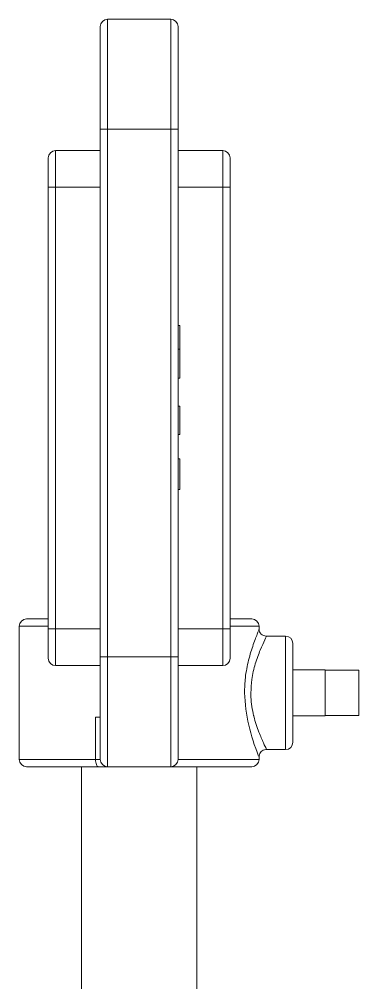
# Model space of a CAD drawing. Extents: x 9.3 to 87, y 1.1 to 68.8.
# Drawn here: x 80 to 82.32, y 34.97 to 41.55 of the extents above; entities that cross this region are included whole.
import ezdxf

# ---------------------------------------------------------------- set-up
doc = ezdxf.new("R2010")
doc.units = 0
doc.header["$MEASUREMENT"] = 0
doc.linetypes.add('SLD-Solid', pattern=[0])
doc.layers.add('OBJECT', color=7, linetype='CONTINUOUS')

msp = doc.modelspace()

# ---------------------------------------------------------------- linework, layer by layer
at = {"layer": 'OBJECT', "linetype": 'SLD-Solid', "lineweight": 15}
for p, q in [((80.6049, 41.5508), (80.6049, 40.8008)), ((81.0369, 41.5508), (80.6049, 41.5508)), ((81.0369, 40.8008), (81.0369, 41.5508)), ((80.5549, 40.8008), (80.5549, 41.5008)), ((81.0869, 41.5008), (81.0869, 40.8008)), ((80.5549, 40.6538), (80.5549, 41.2128)), ((81.0869, 40.6538), (81.0869, 41.2128)), ((80.6049, 40.8008), (80.5549, 40.8008)), ((80.5549, 37.1958), (80.5549, 40.8008)), ((81.0369, 40.8008), (80.6049, 40.8008)), ((80.6049, 40.8008), (80.6049, 37.1958)), ((81.0869, 40.8008), (81.0369, 40.8008)), ((81.0369, 37.1958), (81.0369, 40.8008)), ((81.0869, 40.8008), (81.0869, 37.1958)), ((80.1999, 40.4038), (80.1999, 40.6038)), ((80.2499, 40.6538), (80.2499, 40.4038)), ((80.5549, 40.6538), (80.2499, 40.6538)), ((81.3919, 40.6538), (81.0869, 40.6538)), ((81.3919, 40.4038), (81.3919, 40.6538)), ((81.4419, 40.6038), (81.4419, 40.4038)), ((80.1999, 40.4038), (80.2499, 40.4038)), ((80.1999, 37.3868), (80.1999, 40.4038)), ((80.2499, 40.4038), (80.2499, 37.3868)), ((80.5549, 40.4038), (80.2499, 40.4038)), ((81.3919, 40.4038), (81.0869, 40.4038)), ((81.3919, 40.4038), (81.4419, 40.4038)), ((81.3919, 37.3868), (81.3919, 40.4038)), ((81.4419, 40.4038), (81.4419, 37.3868)), ((80.1999, 40.2288), (80.1999, 40.3848)), ((81.4419, 40.3848), (81.4419, 40.2288)), ((81.0989, 39.4598), (81.0869, 39.4598)), ((81.0989, 39.2983), (81.0869, 39.2983)), ((81.0989, 39.0993), (81.0869, 39.0993)), ((81.0989, 38.9095), (81.0869, 38.9095)), ((81.0989, 38.715), (81.0989, 38.9095)), ((81.0989, 38.715), (81.0869, 38.715)), ((81.0989, 38.549), (81.0869, 38.549)), ((81.0989, 38.3403), (81.0989, 38.549)), ((81.0989, 38.3403), (81.0869, 38.3403)), ((80.0519, 37.4558), (80.1999, 37.4558)), ((81.4419, 37.4558), (81.5899, 37.4558)), ((80.0019, 37.4058), (80.0019, 36.4958)), ((80.1999, 37.4058), (80.0019, 37.4058)), ((80.1999, 37.3868), (80.2499, 37.3868)), ((80.1999, 37.1868), (80.1999, 37.3868)), ((80.2499, 37.3868), (80.2499, 37.1368)), ((80.5549, 37.3868), (80.2499, 37.3868)), ((81.3919, 37.3868), (81.0869, 37.3868)), ((81.3919, 37.3868), (81.4419, 37.3868)), ((81.3919, 37.1368), (81.3919, 37.3868)), ((81.6399, 37.4058), (81.4419, 37.4058)), ((81.4419, 37.3868), (81.4419, 37.1868)), ((81.6399, 37.387), (81.6399, 37.4058)), ((81.8209, 37.3383), (81.6887, 37.3383)), ((81.8209, 36.5633), (81.8209, 37.3383)), ((81.8709, 37.2883), (81.8709, 36.6133)), ((80.6049, 37.1958), (80.5549, 37.1958)), ((80.5549, 36.4958), (80.5549, 37.1958)), ((81.0369, 37.1958), (80.6049, 37.1958)), ((80.6049, 37.1958), (80.6049, 36.4458)), ((81.0869, 37.1958), (81.0369, 37.1958)), ((81.0369, 36.4458), (81.0369, 37.1958)), ((81.0869, 37.1958), (81.0869, 36.4958)), ((80.5549, 37.1368), (80.2499, 37.1368)), ((81.3919, 37.1368), (81.0869, 37.1368)), ((82.0909, 37.1068), (81.8709, 37.1068)), ((82.0909, 37.1068), (82.0909, 37.1048)), ((82.0909, 37.1048), (82.0909, 36.9757)), ((82.3209, 37.1048), (82.0909, 37.1048)), ((82.3209, 37.1048), (82.3209, 36.7968)), ((82.0909, 36.9757), (82.0909, 36.9259)), ((82.0909, 36.9259), (82.0909, 36.7968)), ((80.5231, 36.4958), (80.5231, 36.7838)), ((80.5231, 36.7838), (80.5549, 36.7838)), ((81.8709, 36.7948), (82.0909, 36.7948)), ((82.0909, 36.7968), (82.0909, 36.7948)), ((82.3209, 36.7968), (82.0909, 36.7968)), ((81.6399, 36.4958), (81.6399, 36.5194)), ((81.6869, 36.5633), (81.8209, 36.5633)), ((80.0019, 36.4958), (80.5231, 36.4958)), ((80.5549, 36.4958), (80.5231, 36.4958)), ((81.0869, 36.4958), (81.6399, 36.4958)), ((80.5413, 36.4458), (80.0519, 36.4458)), ((80.4259, 36.4458), (80.4259, 34.7858)), ((80.5413, 36.4458), (80.6049, 36.4458)), ((81.0369, 36.4458), (80.6049, 36.4458)), ((81.5899, 36.4458), (81.0369, 36.4458)), ((81.2159, 34.7858), (81.2159, 36.4458))]:
    msp.add_line(p, q, dxfattribs=at)
at = {"layer": 'OBJECT', "linetype": 'SLD-Solid', "lineweight": 15, "flags": 128}
msp.add_lwpolyline([(80.5413, 36.4458), (80.5377, 36.4467), (80.5343, 36.4496), (80.5312, 36.4542), (80.5284, 36.4604), (80.5261, 36.468), (80.5245, 36.4766), (80.5234, 36.486), (80.5231, 36.4958)], dxfattribs=at)
at = {"layer": 'OBJECT', "linetype": 'SLD-Solid', "lineweight": 15}
for centre, radius, start, end in [((80.6049, 41.5008), 0.05, 90, 180), ((81.0369, 41.5008), 0.05, 0, 90), ((80.2499, 40.6038), 0.05, 90, 180), ((81.3919, 40.6038), 0.05, 0, 90), ((80.0519, 37.4058), 0.05, 90, 180), ((81.5899, 37.4058), 0.05, 0, 90), ((81.6885, 37.3869), 0.0485, 179.75078, 270.66411), ((81.8209, 37.2883), 0.05, 0, 90), ((80.2499, 37.1868), 0.05, 180, 270), ((81.3919, 37.1868), 0.05, 270, 0), ((82.8151, 37.0107), 1.2762, 182.69264, 202.64161), ((81.8209, 36.6133), 0.05, 270, 0), ((81.6861, 36.5173), 0.0459, 89.436, 177.7268), ((80.0519, 36.4958), 0.05, 180, 270), ((80.6049, 36.4958), 0.05, 180, 270), ((81.0369, 36.4958), 0.05, 270, 0), ((81.5899, 36.4958), 0.05, 270, 0)]:
    msp.add_arc(centre, radius, start, end, dxfattribs=at)
for points, knots in [([(81.0989, 39.2983), (81.0989, 39.3157), (81.0989, 39.3503), (81.0989, 39.4098), (81.0989, 39.4409), (81.0989, 39.4598)], [0, 0, 0, 0, 0.280846, 0.561446, 1, 1, 1, 1]), ([(81.0989, 39.0993), (81.0989, 39.1026), (81.0989, 39.1094), (81.0989, 39.1641), (81.0989, 39.23), (81.0989, 39.2756), (81.0989, 39.2983)], [0, 0, 0, 0, 0.279512, 0.55908, 0.779374, 1, 1, 1, 1]), ([(81.5403, 36.9508), (81.5416, 36.9857), (81.5445, 37.0637), (81.5682, 37.1795), (81.5959, 37.2682), (81.6173, 37.3264), (81.6302, 37.3596), (81.6385, 37.3813), (81.6392, 37.3852), (81.6396, 37.387)], [0, 0, 0, 0, 0.159591, 0.357038, 0.570122, 0.682326, 0.798189, 0.903652, 1, 1, 1, 1]), ([(81.6888, 37.3367), (81.6891, 37.3372), (81.6941, 37.3436), (81.6807, 37.3155), (81.6504, 37.2505), (81.614, 37.1543), (81.5887, 37.0515), (81.5856, 36.9818), (81.5842, 36.9508)], [0, 0, 0, 0, 0.018003, 0.230876, 0.4549, 0.661772, 0.849852, 1, 1, 1, 1]), ([(81.5842, 36.9508), (81.5844, 36.9412), (81.5851, 36.8878), (81.5939, 36.8333), (81.6135, 36.7525), (81.6381, 36.6805), (81.6706, 36.6072), (81.6903, 36.5666), (81.6879, 36.5676), (81.6869, 36.568)], [0, 0, 0, 0, 0.046717, 0.259571, 0.267484, 0.487002, 0.687355, 0.876955, 1, 1, 1, 1])]:
    msp.add_open_spline(points, degree=3, knots=knots, dxfattribs=at)

doc.saveas('drawing.dxf')
